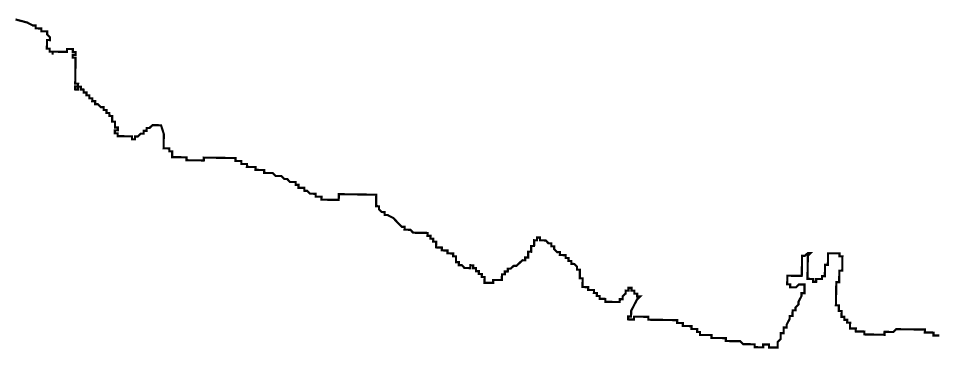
# Model space of a CAD drawing. Header units: metres. Extents: x 257673 to 289848, y 2129691 to 2228029.
# Drawn here: x 271743 to 273009, y 2154779 to 2155235 of the extents above; entities that cross this region are included whole.
import ezdxf

# ---------------------------------------------------------------- set-up
doc = ezdxf.new("R2010")
doc.units = ezdxf.units.M
doc.header["$MEASUREMENT"] = 0
doc.layers.add('HAZARDS LINE', color=1, linetype='Continuous')

msp = doc.modelspace()

# ---------------------------------------------------------------- linework, layer by layer
at = {"layer": 'HAZARDS LINE', "lineweight": 18}
msp.add_lwpolyline([(271739.2, 2155233.7, 2.98, 2.98, 0), (271755.1, 2155229.5, 2.98, 2.98, 0), (271763, 2155225.4, 2.98, 2.98, 0), (271766.9, 2155225.4, 2.98, 2.98, 0), (271766.9, 2155221.4, 2.98, 2.98, 0), (271770.9, 2155221.3, 2.98, 2.98, 0), (271774.8, 2155221.3, 2.98, 2.98, 0), (271774.8, 2155217.3, 2.98, 2.98, 0), (271778.7, 2155217.3, 2.98, 2.98, 0), (271782.7, 2155217.2, 2.98, 2.98, 0), (271782.7, 2155213.2, 2.98, 2.98, 0), (271786.6, 2155209.2, 2.98, 2.98, 0), (271786.5, 2155205.2, 2.98, 2.98, 0), (271782.5, 2155205.3, 2.98, 2.98, 0), (271782.5, 2155201.3, 2.98, 2.98, 0), (271782.4, 2155197.3, 2.98, 2.98, 0), (271782.4, 2155193.3, 2.98, 2.98, 0), (271786.3, 2155193.3, 2.98, 2.98, 0), (271786.3, 2155189.3, 2.98, 2.98, 0), (271790.3, 2155189.2, 2.98, 2.98, 0), (271790.2, 2155185.3, 2.98, 2.98, 0), (271790.3, 2155189.2, 2.98, 2.98, 0), (271794.2, 2155189.2, 2.98, 2.98, 0), (271798.2, 2155189.1, 2.98, 2.98, 0), (271802.2, 2155189.1, 2.98, 2.98, 0), (271806.2, 2155189, 2.98, 2.98, 0), (271810.1, 2155189, 2.98, 2.98, 0), (271810.2, 2155192.9, 2.98, 2.98, 0), (271814.2, 2155192.9, 2.98, 2.98, 0), (271818.1, 2155192.8, 2.98, 2.98, 0), (271818.1, 2155188.8, 2.98, 2.98, 0), (271822.1, 2155188.8, 2.98, 2.98, 0), (271822, 2155184.8, 2.98, 2.98, 0), (271818, 2155184.9, 2.98, 2.98, 0), (271818, 2155180.9, 2.98, 2.98, 0), (271821.9, 2155180.8, 2.98, 2.98, 0), (271821.9, 2155176.8, 2.98, 2.98, 0), (271821.8, 2155172.9, 2.98, 2.98, 0), (271821.8, 2155168.9, 2.98, 2.98, 0), (271821.7, 2155164.9, 2.98, 2.98, 0), (271821.6, 2155160.9, 2.98, 2.98, 0), (271821.6, 2155157, 2.98, 2.98, 0), (271821.5, 2155153, 2.98, 2.98, 0), (271821.5, 2155149, 2.98, 2.98, 0), (271821.4, 2155145, 2.98, 2.98, 0), (271825.4, 2155145, 2.98, 2.98, 0), (271825.3, 2155141, 2.98, 2.98, 0), (271821.3, 2155141.1, 2.98, 2.98, 0), (271821.3, 2155137.1, 2.98, 2.98, 0), (271825.3, 2155137, 2.98, 2.98, 0), (271825.3, 2155141, 2.98, 2.98, 0), (271829.3, 2155140.9, 2.98, 2.98, 0), (271829.2, 2155137, 2.98, 2.98, 0), (271833.2, 2155136.9, 2.98, 2.98, 0), (271833.2, 2155132.9, 2.98, 2.98, 0), (271837.1, 2155132.9, 2.98, 2.98, 0), (271837.1, 2155128.9, 2.98, 2.98, 0), (271841, 2155128.8, 2.98, 2.98, 0), (271841, 2155124.9, 2.98, 2.98, 0), (271845, 2155124.8, 2.98, 2.98, 0), (271844.9, 2155120.8, 2.98, 2.98, 0), (271848.9, 2155120.8, 2.98, 2.98, 0), (271848.8, 2155116.8, 2.98, 2.98, 0), (271852.8, 2155116.7, 2.98, 2.98, 0), (271856.7, 2155112.7, 2.98, 2.98, 0), (271860.7, 2155112.6, 2.98, 2.98, 0), (271860.6, 2155108.7, 2.98, 2.98, 0), (271864.6, 2155108.6, 2.98, 2.98, 0), (271864.5, 2155104.6, 2.98, 2.98, 0), (271868.5, 2155104.6, 2.98, 2.98, 0), (271868.5, 2155100.6, 2.98, 2.98, 0), (271872.4, 2155100.5, 2.98, 2.98, 0), (271872.4, 2155096.6, 2.98, 2.98, 0), (271872.3, 2155092.6, 2.98, 2.98, 0), (271876.3, 2155092.5, 2.98, 2.98, 0), (271876.2, 2155088.6, 2.98, 2.98, 0), (271876.2, 2155084.6, 2.98, 2.98, 0), (271880.1, 2155084.5, 2.98, 2.98, 0), (271880.1, 2155080.6, 2.98, 2.98, 0), (271876.1, 2155080.6, 2.98, 2.98, 0), (271876.1, 2155076.6, 2.98, 2.98, 0), (271880, 2155076.6, 2.98, 2.98, 0), (271880, 2155072.6, 2.98, 2.98, 0), (271883.9, 2155072.5, 2.98, 2.98, 0), (271887.9, 2155072.5, 2.98, 2.98, 0), (271891.9, 2155072.4, 2.98, 2.98, 0), (271895.9, 2155072.4, 2.98, 2.98, 0), (271899.8, 2155072.3, 2.98, 2.98, 0), (271899.8, 2155068.3, 2.98, 2.98, 0), (271903.8, 2155068.3, 2.98, 2.98, 0), (271903.8, 2155072.2, 2.98, 2.98, 0), (271907.8, 2155072.2, 2.98, 2.98, 0), (271911.8, 2155076.1, 2.98, 2.98, 0), (271915.8, 2155076, 2.98, 2.98, 0), (271915.9, 2155080, 2.98, 2.98, 0), (271919.8, 2155080, 2.98, 2.98, 0), (271919.9, 2155083.9, 2.98, 2.98, 0), (271923.9, 2155083.9, 2.98, 2.98, 0), (271927.9, 2155087.8, 2.98, 2.98, 0), (271939.8, 2155087.6, 2.98, 2.98, 0), (271943.6, 2155075.6, 2.98, 2.98, 0), (271943.6, 2155071.7, 2.98, 2.98, 0), (271943.5, 2155067.7, 2.98, 2.98, 0), (271943.4, 2155063.7, 2.98, 2.98, 0), (271943.4, 2155059.7, 2.98, 2.98, 0), (271943.3, 2155055.8, 2.98, 2.98, 0), (271947.3, 2155055.7, 2.98, 2.98, 0), (271951.3, 2155055.6, 2.98, 2.98, 0), (271951.2, 2155051.7, 2.98, 2.98, 0), (271955.2, 2155051.6, 2.98, 2.98, 0), (271955.1, 2155047.6, 2.98, 2.98, 0), (271955.1, 2155043.6, 2.98, 2.98, 0), (271959.1, 2155043.6, 2.98, 2.98, 0), (271963, 2155043.5, 2.98, 2.98, 0), (271967, 2155043.5, 2.98, 2.98, 0), (271971, 2155043.4, 2.98, 2.98, 0), (271975, 2155043.4, 2.98, 2.98, 0), (271974.9, 2155039.4, 2.98, 2.98, 0), (271978.9, 2155039.3, 2.98, 2.98, 0), (271982.8, 2155039.3, 2.98, 2.98, 0), (271986.8, 2155039.2, 2.98, 2.98, 0), (271990.8, 2155039.1, 2.98, 2.98, 0), (271994.8, 2155039.1, 2.98, 2.98, 0), (271998.7, 2155039, 2.98, 2.98, 0), (271998.8, 2155043, 2.98, 2.98, 0), (272002.8, 2155042.9, 2.98, 2.98, 0), (272006.8, 2155042.9, 2.98, 2.98, 0), (272010.7, 2155042.8, 2.98, 2.98, 0), (272014.7, 2155042.8, 2.98, 2.98, 0), (272018.7, 2155042.7, 2.98, 2.98, 0), (272022.6, 2155042.6, 2.98, 2.98, 0), (272026.6, 2155042.6, 2.98, 2.98, 0), (272030.6, 2155042.5, 2.98, 2.98, 0), (272034.6, 2155042.5, 2.98, 2.98, 0), (272038.5, 2155042.4, 2.98, 2.98, 0), (272042.5, 2155042.4, 2.98, 2.98, 0), (272042.5, 2155038.4, 2.98, 2.98, 0), (272046.4, 2155038.3, 2.98, 2.98, 0), (272050.4, 2155038.3, 2.98, 2.98, 0), (272050.4, 2155034.3, 2.98, 2.98, 0), (272054.3, 2155034.2, 2.98, 2.98, 0), (272058.3, 2155034.2, 2.98, 2.98, 0), (272058.2, 2155030.2, 2.98, 2.98, 0), (272062.2, 2155030.1, 2.98, 2.98, 0), (272066.2, 2155030.1, 2.98, 2.98, 0), (272070.2, 2155030, 2.98, 2.98, 0), (272070.1, 2155026, 2.98, 2.98, 0), (272074.1, 2155026, 2.98, 2.98, 0), (272078.1, 2155025.9, 2.98, 2.98, 0), (272082, 2155025.9, 2.98, 2.98, 0), (272082, 2155021.9, 2.98, 2.98, 0), (272086, 2155021.8, 2.98, 2.98, 0), (272089.9, 2155021.8, 2.98, 2.98, 0), (272093.9, 2155021.7, 2.98, 2.98, 0), (272097.8, 2155017.7, 2.98, 2.98, 0), (272101.8, 2155017.6, 2.98, 2.98, 0), (272105.8, 2155017.6, 2.98, 2.98, 0), (272109.7, 2155013.5, 2.98, 2.98, 0), (272113.7, 2155013.5, 2.98, 2.98, 0), (272117.6, 2155009.4, 2.98, 2.98, 0), (272121.6, 2155009.4, 2.98, 2.98, 0), (272125.5, 2155009.3, 2.98, 2.98, 0), (272125.5, 2155005.3, 2.98, 2.98, 0), (272129.4, 2155005.3, 2.98, 2.98, 0), (272129.4, 2155001.3, 2.98, 2.98, 0), (272133.4, 2155001.2, 2.98, 2.98, 0), (272137.3, 2155001.2, 2.98, 2.98, 0), (272137.3, 2154997.2, 2.98, 2.98, 0), (272141.2, 2154997.1, 2.98, 2.98, 0), (272145.2, 2154993.1, 2.98, 2.98, 0), (272149.1, 2154993.1, 2.98, 2.98, 0), (272153.1, 2154993, 2.98, 2.98, 0), (272153.1, 2154989, 2.98, 2.98, 0), (272157, 2154989, 2.98, 2.98, 0), (272161, 2154988.9, 2.98, 2.98, 0), (272160.9, 2154984.9, 2.98, 2.98, 0), (272164.9, 2154984.9, 2.98, 2.98, 0), (272168.9, 2154984.8, 2.98, 2.98, 0), (272172.9, 2154984.7, 2.98, 2.98, 0), (272176.8, 2154984.7, 2.98, 2.98, 0), (272180.8, 2154984.6, 2.98, 2.98, 0), (272184.8, 2154984.6, 2.98, 2.98, 0), (272184.9, 2154988.5, 2.98, 2.98, 0), (272184.9, 2154992.5, 2.98, 2.98, 0), (272188.9, 2154992.5, 2.98, 2.98, 0), (272192.9, 2154992.4, 2.98, 2.98, 0), (272196.8, 2154992.3, 2.98, 2.98, 0), (272200.8, 2154992.3, 2.98, 2.98, 0), (272204.8, 2154992.2, 2.98, 2.98, 0), (272208.8, 2154992.2, 2.98, 2.98, 0), (272212.7, 2154992.1, 2.98, 2.98, 0), (272216.7, 2154992.1, 2.98, 2.98, 0), (272220.7, 2154992, 2.98, 2.98, 0), (272224.7, 2154991.9, 2.98, 2.98, 0), (272228.6, 2154991.9, 2.98, 2.98, 0), (272232.6, 2154991.8, 2.98, 2.98, 0), (272236.6, 2154991.8, 2.98, 2.98, 0), (272236.5, 2154987.8, 2.98, 2.98, 0), (272236.5, 2154983.8, 2.98, 2.98, 0), (272236.4, 2154979.8, 2.98, 2.98, 0), (272236.4, 2154975.9, 2.98, 2.98, 0), (272240.3, 2154975.8, 2.98, 2.98, 0), (272240.3, 2154971.8, 2.98, 2.98, 0), (272244.2, 2154967.8, 2.98, 2.98, 0), (272248.2, 2154967.7, 2.98, 2.98, 0), (272248.1, 2154963.7, 2.98, 2.98, 0), (272252.1, 2154963.7, 2.98, 2.98, 0), (272260, 2154959.6, 2.98, 2.98, 0), (272271.7, 2154947.5, 2.98, 2.98, 0), (272275.7, 2154947.4, 2.98, 2.98, 0), (272275.6, 2154943.5, 2.98, 2.98, 0), (272279.6, 2154943.4, 2.98, 2.98, 0), (272283.6, 2154943.3, 2.98, 2.98, 0), (272287.5, 2154939.3, 2.98, 2.98, 0), (272291.5, 2154939.2, 2.98, 2.98, 0), (272295.4, 2154939.2, 2.98, 2.98, 0), (272299.4, 2154939.1, 2.98, 2.98, 0), (272303.4, 2154939.1, 2.98, 2.98, 0), (272307.4, 2154939, 2.98, 2.98, 0), (272307.3, 2154935, 2.98, 2.98, 0), (272311.3, 2154935, 2.98, 2.98, 0), (272311.2, 2154931, 2.98, 2.98, 0), (272315.2, 2154930.9, 2.98, 2.98, 0), (272315.1, 2154927, 2.98, 2.98, 0), (272319.1, 2154926.9, 2.98, 2.98, 0), (272319.1, 2154922.9, 2.98, 2.98, 0), (272319, 2154919, 2.98, 2.98, 0), (272323, 2154918.9, 2.98, 2.98, 0), (272326.9, 2154918.8, 2.98, 2.98, 0), (272326.9, 2154914.9, 2.98, 2.98, 0), (272330.9, 2154914.8, 2.98, 2.98, 0), (272334.8, 2154914.7, 2.98, 2.98, 0), (272334.8, 2154910.8, 2.98, 2.98, 0), (272338.8, 2154910.7, 2.98, 2.98, 0), (272342.7, 2154910.7, 2.98, 2.98, 0), (272342.7, 2154906.7, 2.98, 2.98, 0), (272346.6, 2154906.6, 2.98, 2.98, 0), (272346.6, 2154902.6, 2.98, 2.98, 0), (272346.5, 2154898.7, 2.98, 2.98, 0), (272350.5, 2154898.6, 2.98, 2.98, 0), (272350.4, 2154894.6, 2.98, 2.98, 0), (272354.4, 2154894.6, 2.98, 2.98, 0), (272358.3, 2154890.5, 2.98, 2.98, 0), (272362.3, 2154890.5, 2.98, 2.98, 0), (272366.3, 2154890.4, 2.98, 2.98, 0), (272366.3, 2154894.4, 2.98, 2.98, 0), (272370.3, 2154894.3, 2.98, 2.98, 0), (272370.3, 2154890.4, 2.98, 2.98, 0), (272374.2, 2154890.3, 2.98, 2.98, 0), (272374.2, 2154886.3, 2.98, 2.98, 0), (272378.1, 2154886.3, 2.98, 2.98, 0), (272378.1, 2154882.3, 2.98, 2.98, 0), (272382.1, 2154882.2, 2.98, 2.98, 0), (272382, 2154878.3, 2.98, 2.98, 0), (272386, 2154878.2, 2.98, 2.98, 0), (272385.9, 2154874.2, 2.98, 2.98, 0), (272385.9, 2154870.2, 2.98, 2.98, 0), (272389.8, 2154870.2, 2.98, 2.98, 0), (272393.8, 2154870.1, 2.98, 2.98, 0), (272397.8, 2154870.1, 2.98, 2.98, 0), (272397.8, 2154874, 2.98, 2.98, 0), (272401.8, 2154874, 2.98, 2.98, 0), (272405.8, 2154873.9, 2.98, 2.98, 0), (272409.8, 2154873.9, 2.98, 2.98, 0), (272409.8, 2154877.8, 2.98, 2.98, 0), (272409.9, 2154881.8, 2.98, 2.98, 0), (272413.9, 2154881.8, 2.98, 2.98, 0), (272413.9, 2154885.7, 2.98, 2.98, 0), (272417.9, 2154885.7, 2.98, 2.98, 0), (272418, 2154889.7, 2.98, 2.98, 0), (272421.9, 2154889.6, 2.98, 2.98, 0), (272426, 2154893.5, 2.98, 2.98, 0), (272429.9, 2154893.5, 2.98, 2.98, 0), (272434, 2154897.4, 2.98, 2.98, 0), (272438, 2154901.3, 2.98, 2.98, 0), (272442, 2154901.2, 2.98, 2.98, 0), (272442, 2154905.2, 2.98, 2.98, 0), (272446, 2154905.1, 2.98, 2.98, 0), (272446.1, 2154909.1, 2.98, 2.98, 0), (272446.1, 2154913.1, 2.98, 2.98, 0), (272450.1, 2154913, 2.98, 2.98, 0), (272450.2, 2154917, 2.98, 2.98, 0), (272450.2, 2154921, 2.98, 2.98, 0), (272454.2, 2154920.9, 2.98, 2.98, 0), (272454.3, 2154924.9, 2.98, 2.98, 0), (272454.3, 2154928.9, 2.98, 2.98, 0), (272458.3, 2154928.8, 2.98, 2.98, 0), (272458.4, 2154932.8, 2.98, 2.98, 0), (272462.3, 2154932.7, 2.98, 2.98, 0), (272462.3, 2154928.8, 2.98, 2.98, 0), (272466.2, 2154928.7, 2.98, 2.98, 0), (272470.2, 2154928.6, 2.98, 2.98, 0), (272474.1, 2154924.6, 2.98, 2.98, 0), (272478.1, 2154924.5, 2.98, 2.98, 0), (272478.1, 2154920.6, 2.98, 2.98, 0), (272482, 2154920.5, 2.98, 2.98, 0), (272482, 2154916.5, 2.98, 2.98, 0), (272485.9, 2154912.5, 2.98, 2.98, 0), (272489.9, 2154912.4, 2.98, 2.98, 0), (272489.8, 2154908.5, 2.98, 2.98, 0), (272493.8, 2154908.4, 2.98, 2.98, 0), (272497.8, 2154908.4, 2.98, 2.98, 0), (272497.7, 2154904.4, 2.98, 2.98, 0), (272501.7, 2154904.3, 2.98, 2.98, 0), (272501.6, 2154900.3, 2.98, 2.98, 0), (272505.6, 2154900.3, 2.98, 2.98, 0), (272505.5, 2154896.3, 2.98, 2.98, 0), (272509.5, 2154896.2, 2.98, 2.98, 0), (272513.4, 2154892.2, 2.98, 2.98, 0), (272513.4, 2154888.2, 2.98, 2.98, 0), (272517.3, 2154888.2, 2.98, 2.98, 0), (272517.3, 2154884.2, 2.98, 2.98, 0), (272517.2, 2154880.2, 2.98, 2.98, 0), (272517.2, 2154876.3, 2.98, 2.98, 0), (272521.1, 2154876.2, 2.98, 2.98, 0), (272521.1, 2154872.2, 2.98, 2.98, 0), (272521, 2154868.2, 2.98, 2.98, 0), (272521, 2154864.3, 2.98, 2.98, 0), (272524.9, 2154864.2, 2.98, 2.98, 0), (272528.9, 2154864.1, 2.98, 2.98, 0), (272528.8, 2154860.2, 2.98, 2.98, 0), (272532.8, 2154860.1, 2.98, 2.98, 0), (272536.8, 2154860.1, 2.98, 2.98, 0), (272536.7, 2154856.1, 2.98, 2.98, 0), (272540.7, 2154856, 2.98, 2.98, 0), (272540.6, 2154852, 2.98, 2.98, 0), (272544.6, 2154852, 2.98, 2.98, 0), (272544.6, 2154848, 2.98, 2.98, 0), (272548.5, 2154848, 2.98, 2.98, 0), (272552.5, 2154847.9, 2.98, 2.98, 0), (272552.5, 2154843.9, 2.98, 2.98, 0), (272556.4, 2154843.9, 2.98, 2.98, 0), (272560.4, 2154843.8, 2.98, 2.98, 0), (272564.4, 2154843.7, 2.98, 2.98, 0), (272568.4, 2154843.7, 2.98, 2.98, 0), (272572.3, 2154843.6, 2.98, 2.98, 0), (272572.4, 2154847.6, 2.98, 2.98, 0), (272576.4, 2154847.5, 2.98, 2.98, 0), (272576.4, 2154851.5, 2.98, 2.98, 0), (272580.5, 2154855.4, 2.98, 2.98, 0), (272580.5, 2154859.4, 2.98, 2.98, 0), (272584.5, 2154859.3, 2.98, 2.98, 0), (272584.5, 2154863.3, 2.98, 2.98, 0), (272588.5, 2154863.3, 2.98, 2.98, 0), (272588.5, 2154859.3, 2.98, 2.98, 0), (272592.4, 2154859.2, 2.98, 2.98, 0), (272592.4, 2154855.3, 2.98, 2.98, 0), (272596.4, 2154855.2, 2.98, 2.98, 0), (272596.3, 2154851.2, 2.98, 2.98, 0), (272600.3, 2154851.2, 2.98, 2.98, 0), (272596.2, 2154847.2, 2.98, 2.98, 0), (272588.1, 2154831.5, 2.98, 2.98, 0), (272587.9, 2154823.5, 2.98, 2.98, 0), (272584, 2154823.6, 2.98, 2.98, 0), (272583.9, 2154819.6, 2.98, 2.98, 0), (272587.9, 2154819.5, 2.98, 2.98, 0), (272591.9, 2154819.5, 2.98, 2.98, 0), (272591.9, 2154823.4, 2.98, 2.98, 0), (272595.9, 2154823.4, 2.98, 2.98, 0), (272599.9, 2154823.3, 2.98, 2.98, 0), (272603.8, 2154823.3, 2.98, 2.98, 0), (272607.8, 2154823.2, 2.98, 2.98, 0), (272611.8, 2154823.2, 2.98, 2.98, 0), (272611.7, 2154819.2, 2.98, 2.98, 0), (272615.7, 2154819.1, 2.98, 2.98, 0), (272619.7, 2154819.1, 2.98, 2.98, 0), (272639.5, 2154818.8, 2.98, 2.98, 0), (272643.5, 2154818.7, 2.98, 2.98, 0), (272647.5, 2154818.6, 2.98, 2.98, 0), (272651.5, 2154818.6, 2.98, 2.98, 0), (272651.4, 2154814.6, 2.98, 2.98, 0), (272655.4, 2154814.6, 2.98, 2.98, 0), (272659.4, 2154814.5, 2.98, 2.98, 0), (272659.3, 2154810.5, 2.98, 2.98, 0), (272663.3, 2154810.5, 2.98, 2.98, 0), (272667.3, 2154810.4, 2.98, 2.98, 0), (272671.2, 2154810.3, 2.98, 2.98, 0), (272671.2, 2154806.4, 2.98, 2.98, 0), (272675.1, 2154806.3, 2.98, 2.98, 0), (272679.1, 2154806.3, 2.98, 2.98, 0), (272679.1, 2154802.3, 2.98, 2.98, 0), (272683, 2154802.2, 2.98, 2.98, 0), (272683, 2154798.2, 2.98, 2.98, 0), (272687, 2154798.2, 2.98, 2.98, 0), (272690.9, 2154798.1, 2.98, 2.98, 0), (272694.9, 2154798.1, 2.98, 2.98, 0), (272698.9, 2154798, 2.98, 2.98, 0), (272698.8, 2154794, 2.98, 2.98, 0), (272702.8, 2154794, 2.98, 2.98, 0), (272710.7, 2154793.9, 2.98, 2.98, 0), (272714.7, 2154793.8, 2.98, 2.98, 0), (272718.7, 2154793.7, 2.98, 2.98, 0), (272718.6, 2154789.8, 2.98, 2.98, 0), (272722.6, 2154789.7, 2.98, 2.98, 0), (272726.6, 2154789.6, 2.98, 2.98, 0), (272734.5, 2154789.5, 2.98, 2.98, 0), (272738.5, 2154789.5, 2.98, 2.98, 0), (272742.4, 2154785.4, 2.98, 2.98, 0), (272746.4, 2154785.4, 2.98, 2.98, 0), (272754.3, 2154785.3, 2.98, 2.98, 0), (272758.3, 2154785.2, 2.98, 2.98, 0), (272758.3, 2154781.2, 2.98, 2.98, 0), (272762.2, 2154781.2, 2.98, 2.98, 0), (272766.2, 2154781.1, 2.98, 2.98, 0), (272770.2, 2154781, 2.98, 2.98, 0), (272770.2, 2154785, 2.98, 2.98, 0), (272774.2, 2154785, 2.98, 2.98, 0), (272778.2, 2154784.9, 2.98, 2.98, 0), (272778.1, 2154780.9, 2.98, 2.98, 0), (272782.1, 2154780.9, 2.98, 2.98, 0), (272786.1, 2154780.8, 2.98, 2.98, 0), (272790.1, 2154780.7, 2.98, 2.98, 0), (272790.1, 2154784.7, 2.98, 2.98, 0), (272790.2, 2154788.7, 2.98, 2.98, 0), (272794.2, 2154792.6, 2.98, 2.98, 0), (272794.3, 2154796.6, 2.98, 2.98, 0), (272794.3, 2154800.6, 2.98, 2.98, 0), (272798.3, 2154800.5, 2.98, 2.98, 0), (272798.4, 2154808.5, 2.98, 2.98, 0), (272802.4, 2154808.4, 2.98, 2.98, 0), (272802.5, 2154812.4, 2.98, 2.98, 0), (272806.6, 2154820.3, 2.98, 2.98, 0), (272806.6, 2154824.2, 2.98, 2.98, 0), (272810.6, 2154824.2, 2.98, 2.98, 0), (272810.6, 2154828.2, 2.98, 2.98, 0), (272810.7, 2154832.1, 2.98, 2.98, 0), (272814.7, 2154832.1, 2.98, 2.98, 0), (272814.7, 2154836, 2.98, 2.98, 0), (272818.8, 2154840, 2.98, 2.98, 0), (272818.8, 2154843.9, 2.98, 2.98, 0), (272822.9, 2154851.8, 2.98, 2.98, 0), (272823, 2154855.8, 2.98, 2.98, 0), (272827, 2154855.7, 2.98, 2.98, 0), (272827, 2154859.7, 2.98, 2.98, 0), (272827.1, 2154863.7, 2.98, 2.98, 0), (272827.1, 2154867.7, 2.98, 2.98, 0), (272823.2, 2154867.7, 2.98, 2.98, 0), (272819.2, 2154867.8, 2.98, 2.98, 0), (272815.2, 2154863.9, 2.98, 2.98, 0), (272811.2, 2154863.9, 2.98, 2.98, 0), (272807.2, 2154864, 2.98, 2.98, 0), (272807.3, 2154868, 2.98, 2.98, 0), (272803.3, 2154868, 2.98, 2.98, 0), (272803.3, 2154872, 2.98, 2.98, 0), (272803.5, 2154880, 2.98, 2.98, 0), (272811.4, 2154879.8, 2.98, 2.98, 0), (272815.4, 2154879.8, 2.98, 2.98, 0), (272819.4, 2154879.7, 2.98, 2.98, 0), (272823.3, 2154879.7, 2.98, 2.98, 0), (272823.4, 2154883.6, 2.98, 2.98, 0), (272823.5, 2154887.6, 2.98, 2.98, 0), (272823.5, 2154891.6, 2.98, 2.98, 0), (272823.6, 2154895.6, 2.98, 2.98, 0), (272823.6, 2154899.5, 2.98, 2.98, 0), (272823.7, 2154903.5, 2.98, 2.98, 0), (272823.8, 2154907.5, 2.98, 2.98, 0), (272827.7, 2154907.4, 2.98, 2.98, 0), (272831.8, 2154911.3, 2.98, 2.98, 0), (272835.7, 2154911.3, 2.98, 2.98, 0), (272831.7, 2154907.4, 2.98, 2.98, 0), (272831.6, 2154903.4, 2.98, 2.98, 0), (272831.6, 2154899.4, 2.98, 2.98, 0), (272831.5, 2154895.4, 2.98, 2.98, 0), (272831.5, 2154891.5, 2.98, 2.98, 0), (272831.4, 2154887.5, 2.98, 2.98, 0), (272831.3, 2154883.5, 2.98, 2.98, 0), (272831.3, 2154879.5, 2.98, 2.98, 0), (272831.2, 2154875.6, 2.98, 2.98, 0), (272835.2, 2154875.5, 2.98, 2.98, 0), (272839.2, 2154875.5, 2.98, 2.98, 0), (272839.1, 2154871.5, 2.98, 2.98, 0), (272843.1, 2154871.4, 2.98, 2.98, 0), (272843.2, 2154875.4, 2.98, 2.98, 0), (272847.1, 2154875.3, 2.98, 2.98, 0), (272851.1, 2154875.3, 2.98, 2.98, 0), (272851.2, 2154879.2, 2.98, 2.98, 0), (272855.1, 2154879.2, 2.98, 2.98, 0), (272855.2, 2154883.2, 2.98, 2.98, 0), (272855.3, 2154887.1, 2.98, 2.98, 0), (272855.3, 2154891.1, 2.98, 2.98, 0), (272855.4, 2154895.1, 2.98, 2.98, 0), (272859.3, 2154895, 2.98, 2.98, 0), (272859.4, 2154899, 2.98, 2.98, 0), (272859.6, 2154910.9, 2.98, 2.98, 0), (272867.5, 2154910.8, 2.98, 2.98, 0), (272871.5, 2154910.8, 2.98, 2.98, 0), (272875.5, 2154910.7, 2.98, 2.98, 0), (272875.4, 2154906.7, 2.98, 2.98, 0), (272879.4, 2154906.7, 2.98, 2.98, 0), (272879.3, 2154902.7, 2.98, 2.98, 0), (272879.3, 2154898.7, 2.98, 2.98, 0), (272879.2, 2154894.7, 2.98, 2.98, 0), (272879.2, 2154890.8, 2.98, 2.98, 0), (272879.1, 2154886.8, 2.98, 2.98, 0), (272875.1, 2154886.8, 2.98, 2.98, 0), (272875.1, 2154882.9, 2.98, 2.98, 0), (272875, 2154878.9, 2.98, 2.98, 0), (272875, 2154874.9, 2.98, 2.98, 0), (272874.9, 2154870.9, 2.98, 2.98, 0), (272870.9, 2154871, 2.98, 2.98, 0), (272870.9, 2154867, 2.98, 2.98, 0), (272870.8, 2154863.1, 2.98, 2.98, 0), (272870.7, 2154859.1, 2.98, 2.98, 0), (272870.7, 2154855.1, 2.98, 2.98, 0), (272870.6, 2154851.1, 2.98, 2.98, 0), (272870.6, 2154847.1, 2.98, 2.98, 0), (272870.5, 2154843.2, 2.98, 2.98, 0), (272870.4, 2154839.2, 2.98, 2.98, 0), (272874.4, 2154839.1, 2.98, 2.98, 0), (272874.4, 2154835.2, 2.98, 2.98, 0), (272874.3, 2154831.2, 2.98, 2.98, 0), (272878.3, 2154831.1, 2.98, 2.98, 0), (272878.2, 2154827.2, 2.98, 2.98, 0), (272878.2, 2154823.2, 2.98, 2.98, 0), (272882.1, 2154823.1, 2.98, 2.98, 0), (272882.1, 2154819.1, 2.98, 2.98, 0), (272886.1, 2154819.1, 2.98, 2.98, 0), (272886, 2154815.1, 2.98, 2.98, 0), (272890, 2154815.1, 2.98, 2.98, 0), (272889.9, 2154811.1, 2.98, 2.98, 0), (272889.9, 2154807.1, 2.98, 2.98, 0), (272893.8, 2154807, 2.98, 2.98, 0), (272897.8, 2154807, 2.98, 2.98, 0), (272897.7, 2154803, 2.98, 2.98, 0), (272901.7, 2154802.9, 2.98, 2.98, 0), (272905.7, 2154802.9, 2.98, 2.98, 0), (272909.7, 2154802.8, 2.98, 2.98, 0), (272909.6, 2154798.9, 2.98, 2.98, 0), (272913.6, 2154798.8, 2.98, 2.98, 0), (272917.6, 2154798.7, 2.98, 2.98, 0), (272921.5, 2154798.7, 2.98, 2.98, 0), (272925.5, 2154798.6, 2.98, 2.98, 0), (272929.5, 2154798.6, 2.98, 2.98, 0), (272933.5, 2154798.5, 2.98, 2.98, 0), (272937.4, 2154798.4, 2.98, 2.98, 0), (272937.5, 2154802.4, 2.98, 2.98, 0), (272941.5, 2154802.4, 2.98, 2.98, 0), (272945.4, 2154802.3, 2.98, 2.98, 0), (272949.4, 2154802.2, 2.98, 2.98, 0), (272953.4, 2154806.2, 2.98, 2.98, 0), (272957.4, 2154806.1, 2.98, 2.98, 0), (272961.4, 2154806, 2.98, 2.98, 0), (272965.4, 2154806, 2.98, 2.98, 0), (272969.3, 2154805.9, 2.98, 2.98, 0), (272973.3, 2154805.9, 2.98, 2.98, 0), (272977.3, 2154805.8, 2.98, 2.98, 0), (272981.3, 2154805.7, 2.98, 2.98, 0), (272985.2, 2154805.7, 2.98, 2.98, 0), (272989.2, 2154805.6, 2.98, 2.98, 0), (272993.2, 2154805.6, 2.98, 2.98, 0), (272993.1, 2154801.6, 2.98, 2.98, 0), (272997.1, 2154801.5, 2.98, 2.98, 0), (273001.1, 2154801.5, 2.98, 2.98, 0), (273005.1, 2154801.4, 2.98, 2.98, 0), (273005, 2154797.4, 2.98, 2.98, 0), (273009, 2154797.4, 2.98, 2.98, 0), (273013, 2154797.3, 2.98, 2.98, 0)], format="xyseb", dxfattribs=at)

doc.saveas('drawing.dxf')
